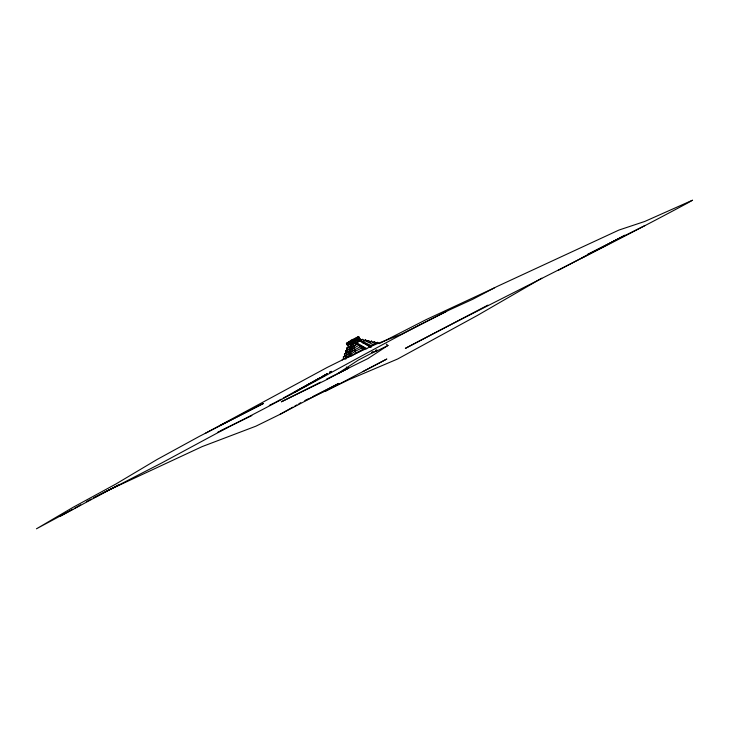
<?xml version="1.0" encoding="UTF-8"?>
<svg xmlns="http://www.w3.org/2000/svg" width="729" height="729" viewBox="0 0 729 729"><rect width="100%" height="100%" fill="white"/><g stroke="black" fill="none" stroke-linecap="round" stroke-linejoin="round"><path stroke-width="1.09" d="M348.927 352.08L347.533 357.729M350.877 345.51L348.954 351.597M345.737 359.297L348.207 347.259M348.972 351.87L349.164 350.986M348.972 357.219L351.405 345.163L351.916 347.104L351.15 347.487L351.651 349.428L350.886 349.811L351.387 351.752L350.622 352.125L350.868 356.39L364.236 348.872L356.034 353.009L355.233 351.26L362.477 347.678L363.716 349.209M360.582 340.698L361.037 340.379M350.521 347.451L350.74 346.649M346.43 367.434L346.539 366.96M348.89 352.581L348.699 353.164M349.61 349.328L349.747 348.735M355.096 341.865C355.069 339.596 355.378 345.318 357.611 342.01M357.064 340.434L358.021 341.773M355.77 342.903L355.324 341.272M359.597 340.853L371.088 347.487M360.235 340.543L370.87 346.603M356.144 342.566L366.796 348.672M350.048 346.248L348.58 347.204L346.403 343.359L351.305 340.151L358.595 336.552L358.832 336.989M346.585 343.833L351.578 340.571M346.74 344.161L359.087 337.263L351.533 340.598M347.687 343.705L348.444 343.222L348.772 343.815L348.015 344.307L347.687 343.705L348.015 344.307M350.421 341.901L351.132 341.454L351.46 342.056L350.749 342.512L350.494 341.874M355.324 338.684L358.595 336.552M353.875 339.987L354.194 340.571L353.173 341.072L352.854 340.489L353.21 341.044M347.177 344.954L352.171 341.71L351.305 340.151M359.807 338.575L347.496 345.355M347.46 345.473L352.462 342.211M357.31 339.049C356.445 337.536 357.52 340.161 358.267 338.575L357.939 337.974L358.267 338.575M347.533 345.601L359.88 338.712L359.525 338.056L352.143 341.71L353.437 344.033L351.232 345.473L350.439 344.015L351.506 345.336L350.786 345.765L349.993 344.307L350.713 343.878M358.777 341.391L357.684 340.133L358.477 341.582L362.668 339.34L364.345 340.653L365.621 339.942L367.298 341.254L368.582 340.543L370.25 341.855L371.535 341.145L373.212 342.457L374.487 341.746L376.164 343.058L377.44 342.348L379.116 343.66M355.023 343.295L354.23 341.837L357.975 339.933M347.943 349.583L345.5 351.178L345.71 353.31L344.434 354.03L344.644 356.162L343.359 356.873L343.569 359.005L342.293 359.725L347.059 356.727M351.15 347.487L357.228 344.088L361.967 348.015L362.477 347.678M347.323 350.275L345.5 351.178L348.07 349.619M351.916 347.104L357.228 344.088M363.999 341.008L365.621 339.942L361.985 341.737L363.224 343.268M350.886 349.811L358.978 345.291M345.71 353.31L347.542 352.116M351.651 349.428L354.394 347.642L353.046 344.097L362.668 339.34M347.423 354.221L343.359 356.873L345.382 355.88M350.622 352.125L360.727 346.485M344.644 356.162L347.305 354.422M351.387 351.752L354.941 349.428L354.394 347.642M366.951 341.6L368.582 340.543L363.744 342.931M350.367 354.449L355.488 351.223L354.941 349.428M369.913 342.202L371.535 341.145L365.493 344.124M374.114 351.87L358.221 360.172L338.22 373.257L367.981 358.54L387.983 345.464L386.306 344.143M375.481 351.642L387.983 345.464M357.821 341.901L357.274 340.306M321.617 376.975L327.458 373.603L321.607 376.929M331.349 371.353L329.399 372.473L331.394 371.407M380 343.25L425.982 319.703L494.262 287.937M327.503 373.676L294.224 392.393L311.83 382.452M329.453 372.574L331.413 371.462M541.793 278.205L477.413 315.438L397.606 359.014L349.428 379.472L304.658 400.841M313.789 381.349L319.657 378.032L283.235 398.08M220.295 425.381L263.351 403.52L199.618 436.234L157.245 459.398L115.683 484.138L73.265 507.22L36.45 528.807L72.763 509.279M74.741 508.177L80.664 504.851M93.403 497.971L107.272 490.79L202.17 446.595L255.852 426.201L280.045 414.336L292.885 407.137M294.862 406.026L296.84 404.923M298.817 403.811L300.785 402.7M359.087 337.263L359.525 338.056M359.88 338.712L360.655 340.461M347.915 347.578L346.576 348.325L346.785 350.467M205.35 433.318L327.148 367.462L351.706 355.287L376.255 344.106L401.469 334.201L449.538 309.889L472.738 299.282L496.567 286.725L618.912 230.072L644.791 221.443L692.55 200.193L687.647 203.017C594.417 253.154 498.946 298.945 405.36 348.371L487.911 305.123M275.343 402.39L281.257 399.155M217.561 432.361C294.89 394.517 368.828 350.111 445.884 311.675M59.924 516.478L118.371 484.985M227.658 427.431L161.428 463.125L94.524 497.506M280.045 414.336L338.794 383.408L312.796 396.612M325.28 391.409L386.835 359.023L362.987 371.544M558.396 270.268L624.963 235.23L582.243 257.747M86.386 501.652L91.398 499.019M644.928 225.534L587.61 254.303M305.788 400.166L307.793 399.146M269.32 405.406L274.341 402.891M320.487 382.187L281.339 401.825L324.751 380.62L348.59 368.09L326.51 379.171M346.403 343.359L350.959 341.108M349.993 344.307L351.05 345.637M355.324 343.104L346.576 348.325L349.009 347.122M356.372 342.694L359.789 340.999M362.431 341.6L364.345 340.653M348.453 351.524L344.434 354.03L346.366 353.073M367.243 345.327L374.487 341.746M342.293 359.725L344.106 358.832M368.992 346.521L377.44 342.348M369.439 346.384L376.164 343.058M375.799 350.148L376.729 350.722M372.045 352.043L372.637 352.745L377.394 350.394L376.683 349.975M371.918 352.335L372.975 352.581M376.009 350.312L377.057 350.558M220.568 430.866L251.842 415.566M372.483 351.934L373.312 352.408M366.067 348.927L355.515 342.876L356.709 344.425"/></g></svg>
